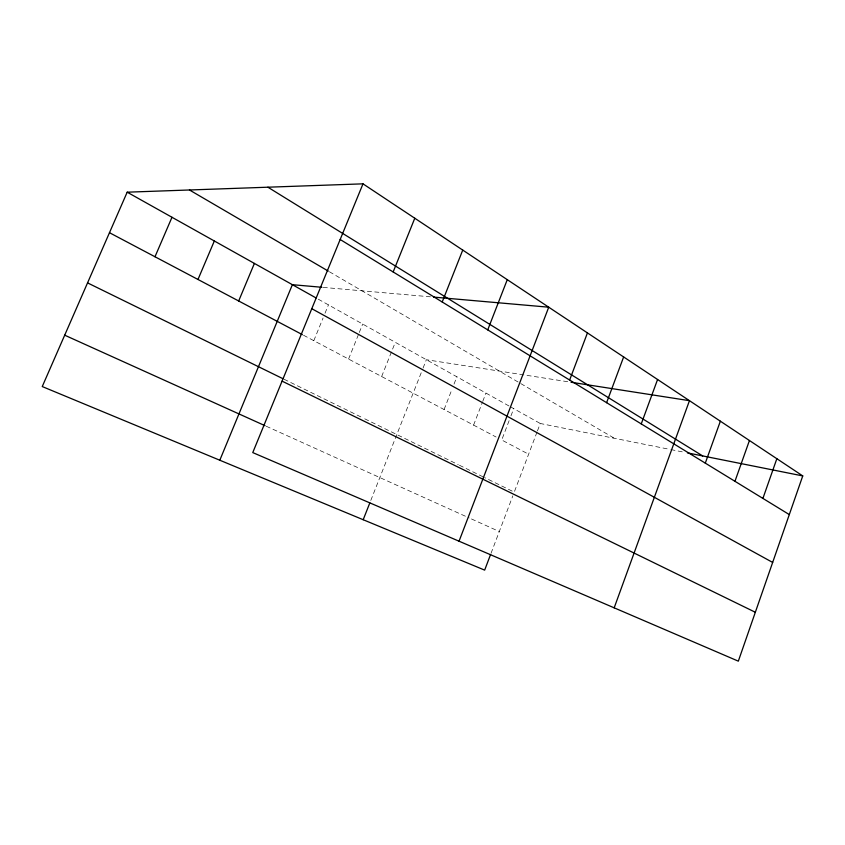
<?xml version="1.0" encoding="UTF-8"?>
<svg xmlns="http://www.w3.org/2000/svg" width="845" height="845" viewBox="0 0 845 845"><rect width="100%" height="100%" fill="white"/><g stroke="black" fill="none" stroke-linecap="round" stroke-linejoin="round"><path stroke-width="0.63" stroke-dasharray="4.22 3.17" d="M491.061 553.243L512.841 495.825M537.008 432.091L514.246 492.128L484.607 477.594M537.473 430.865L540.272 423.493L669.599 449.329M509.112 420.694L501.729 439.991L528.621 454.209M510.961 415.867L513.728 408.631M473.58 425.119L482.294 402.579M482.748 401.386L485.959 393.083M444.079 409.529L452.138 388.922M454.029 384.074L456.87 376.796M370.797 500.441L422.584 369.276M423.06 368.082L426.366 359.716L568.474 381.834M381.644 376.532L395.302 342.32M348.573 359.051L358.798 333.712M359.283 332.507L362.695 324.058M313.812 340.683L323.075 318.005M325.019 313.231L328.43 304.876M323.17 287.395L431.024 296.87M670.877 449.582L684.872 452.371M266.228 426.239L469.155 517.922M471.489 518.967L499.3 531.537M284.078 379.257L363.603 418.254M364.765 418.824L458.275 464.687M459.426 465.246L483.467 477.034M303.524 335.243L496.099 437.013M318.29 299.193L509.292 406.149M510.401 406.772L540.272 423.493M329.392 271.752L614.421 438.301"/><path stroke-width="1.27" d="M802.75 475.915L738.329 661.16L252.761 452.593L363.001 183.84L802.75 475.915L687.418 452.878M762.908 498.413L776.851 458.708M734.949 481.301L749.441 440.498M705.3 463.134L720.362 421.19M614.178 607.84L689.467 400.678L571.019 382.236M641.249 423.905L657.579 379.5M606.604 402.685L623.642 356.949M569.636 380.039L587.444 332.909M490.607 554.447L484.66 570.121L42.25 386.556L127.183 192.185L363.001 183.84M459.046 541.201L548.743 307.2L433.591 297.091M487.734 329.877L507.275 279.663M363.192 519.717L369.846 502.859M442.21 301.992L462.743 250.088M393.168 271.953L414.789 218.232M219.806 460.219L292.381 284.691L321.892 287.279M238.67 300.978L254.398 263.418M197.983 279.473L214.334 240.983M154.994 256.753L171.989 217.271M64.695 335.19L265.034 425.7M282.072 381.137L755.335 612.266M87.553 282.885L282.917 378.687M109.47 232.702L302.373 334.641M311.794 308.689L772.657 562.432M127.183 192.185L316.041 297.936M189.46 189.977L328.272 271.087M340.165 239.494L789.304 514.584M267.886 187.199L702.681 455.93"/></g></svg>
